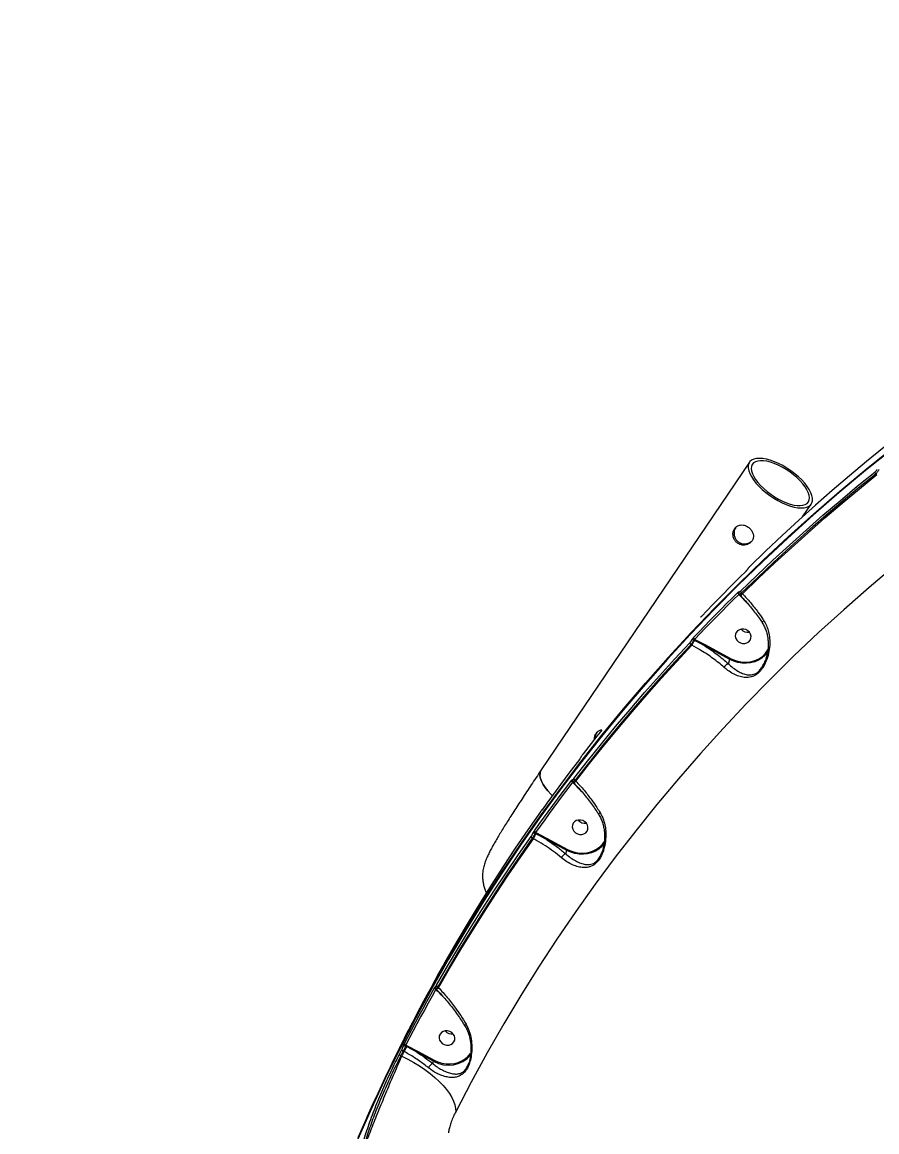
# Model space of a CAD drawing. Header units: millimetres. Extents: x -6521 to 6343, y -6174 to 4868.
# Drawn here: x -4360 to -3878, y 466 to 1092 of the extents above; entities that cross this region are included whole.
import ezdxf

# ---------------------------------------------------------------- set-up
doc = ezdxf.new("R2010")
doc.units = ezdxf.units.MM
doc.layers.add('DIKOM_ОБЪЕКТ', color=7, linetype='Continuous')
doc.layers.add('DIKOM_РАЗМЕР_ЗОНА', color=7, linetype='Continuous')
doc.styles.add('style1', font='arial.ttf', dxfattribs={"width": 0.8})
doc.dimstyles.new('1-50', dxfattribs={"dimtxt": 300, "dimasz": 200, "dimexe": 100, "dimexo": 0, "dimgap": 100, "dimtad": 1, "dimtxsty": 'style1', "dimcen": 200, "dimclrd": 7, "dimclre": 7, "dimclrt": 7, "dimadec": 1, "dimazin": 2, "dimtfac": 1, "dimtmove": 0, "dimatfit": 2, "dimfxl": 0, "dimlwd": 25, "dimlwe": 18, "dimarcsym": 0})

# ---------------------------------------------------------------- blocks, each defined once
blk = doc.blocks.new('*D13')
at = {"layer": 'Defpoints', "color": 0, "transparency": 16777216}
for p in [(1683.24, 4867.99), (-4359.52, -3960.36), (6242.61, -3960.36)]:
    blk.add_point(p, dxfattribs=at)
at = {"layer": 'DIKOM_РАЗМЕР_ЗОНА', "color": 7, "lineweight": 18, "transparency": 16777216}
for p, q in [((1683.24, 4867.99), (6342.61, 4867.99)), ((-4359.52, -3960.36), (6342.61, -3960.36))]:
    blk.add_line(p, q, dxfattribs=at)
at = {"layer": 'DIKOM_РАЗМЕР_ЗОНА', "color": 7, "lineweight": 25, "transparency": 16777216}
blk.add_line((6242.61, 4667.99), (6242.61, -3760.36), dxfattribs=at)
at = {"layer": 'DIKOM_РАЗМЕР_ЗОНА', "color": 7, "transparency": 16777216}
for points in [[(6209.28, 4667.99), (6275.95, 4667.99), (6242.61, 4867.99)], [(6209.28, -3760.36), (6275.95, -3760.36), (6242.61, -3960.36)]]:
    blk.add_solid(points, dxfattribs=at)
at = {"layer": 'DIKOM_РАЗМЕР_ЗОНА', "color": 7, "transparency": 16777216, "insert": (5989.44, 630.24), "char_height": 300, "attachment_point": 5, "rotation": 90, "style": 'style1'}
blk.add_mtext('8850', dxfattribs=at)

msp = doc.modelspace()

# ---------------------------------------------------------------- linework, layer by layer
at = {"layer": 'DIKOM_ОБЪЕКТ', "color": 7, "linetype": 'Continuous', "lineweight": 15}
for p, q in [((-3949.468, 843.558), (-4066.873, 670.126)), ((-3877.684, 836.615), (-3878.298, 836.946)), ((-3919.613, 812.74), (-3914.688, 820.014)), ((-3951.581, 782.077), (-3951.62, 782.023)), ((-3951.5, 782.161), (-3951.582, 782.078)), ((-3953.887, 769.884), (-3953.433, 769.421)), ((-3955.155, 768.715), (-3955.505, 769.073)), ((-3955.237, 769.107), (-3954.836, 768.697)), ((-3950.719, 764.123), (-3955.155, 768.715)), ((-3954.836, 768.697), (-3954.824, 768.687)), ((-3950.275, 763.669), (-3950.719, 764.123)), ((-3981.946, 740.397), (-3982.538, 740.717)), ((-3980.508, 743.172), (-3980.867, 743.365)), ((-3980.34, 743.791), (-3980.221, 743.727)), ((-3980.221, 743.727), (-3974.365, 740.609)), ((-3960.495, 732.365), (-3974.668, 740.014)), ((-3974.365, 740.609), (-3960.191, 732.959)), ((-3961.389, 729.987), (-3960.495, 732.365)), ((-4049.072, 663.122), (-4049.165, 663.217)), ((-4044.55, 658.443), (-4049.072, 663.122)), ((-4049.04, 663.398), (-4048.752, 663.104)), ((-4048.752, 663.104), (-4048.742, 663.095)), ((-4047.812, 664.3), (-4047.35, 663.828)), ((-4044.068, 657.949), (-4044.55, 658.443)), ((-4071.33, 631.399), (-4071.911, 631.712)), ((-4069.893, 634.173), (-4070.41, 634.453)), ((-4070.053, 634.97), (-4069.605, 634.728)), ((-4069.605, 634.728), (-4063.859, 631.67)), ((-4063.859, 631.67), (-4052.122, 625.335)), ((-4052.425, 624.741), (-4064.162, 631.076)), ((-4053.104, 622.937), (-4052.425, 624.741)), ((-4032.699, 623.643), (-4032.594, 623.945)), ((-4126.3, 546.863), (-4126.124, 546.683)), ((-4126.284, 546.816), (-4126.264, 546.826)), ((-4126.124, 546.683), (-4126.106, 546.669)), ((-4125.201, 547.897), (-4124.722, 547.407)), ((-4121.626, 541.72), (-4121.753, 541.85)), ((-4139.832, 527.256), (-4139.862, 527.201)), ((-4142.719, 514.178), (-4143.402, 514.547)), ((-4143.214, 515.155), (-4142.431, 514.733)), ((-4142.431, 514.733), (-4136.698, 511.681)), ((-4146.047, 509.152), (-4145.439, 508.895)), ((-4144.156, 511.403), (-4144.736, 511.716)), ((-4127.562, 505.992), (-4137.002, 511.087)), ((-4136.698, 511.681), (-4127.259, 506.587)), ((-4128.048, 504.701), (-4127.562, 505.992)), ((-4108.064, 504.152), (-4107.89, 504.573))]:
    msp.add_line(p, q, dxfattribs=at)
at = {"layer": 'DIKOM_ОБЪЕКТ', "color": 7, "linetype": 'Continuous', "lineweight": 15, "flags": 128}
for points in [[(-3868.836, 851.034), (-3883.97, 838.867), (-3898.852, 826.443), (-3913.48, 813.765), (-3927.848, 800.839), (-3941.953, 787.667), (-3955.789, 774.255), (-3969.352, 760.605), (-3982.64, 746.722), (-3995.647, 732.61), (-4008.369, 718.273), (-4020.803, 703.717), (-4032.945, 688.944), (-4044.791, 673.961), (-4056.338, 658.77), (-4067.582, 643.377), (-4078.52, 627.787), (-4089.149, 612.004), (-4099.465, 596.033), (-4109.464, 579.878), (-4119.145, 563.546), (-4128.504, 547.04), (-4137.539, 530.365), (-4146.246, 513.528), (-4154.623, 496.532), (-4162.667, 479.383), (-4170.377, 462.086)], [(-4170.068, 462.907), (-4162.359, 480.204), (-4154.314, 497.353), (-4145.937, 514.349), (-4137.23, 531.187), (-4128.196, 547.861), (-4118.836, 564.367), (-4109.156, 580.7), (-4099.156, 596.854), (-4088.84, 612.825), (-4078.212, 628.608), (-4067.274, 644.198), (-4056.029, 659.591), (-4044.482, 674.782), (-4032.636, 689.765), (-4020.494, 704.538), (-4008.06, 719.094), (-3995.338, 733.431), (-3982.331, 747.543), (-3969.044, 761.426), (-3955.48, 775.076), (-3941.644, 788.488), (-3927.539, 801.66), (-3913.171, 814.586), (-3898.544, 827.264), (-3883.661, 839.688), (-3868.527, 851.856)], [(-3873.578, 852.003), (-3883.419, 843.99), (-3893.153, 835.866), (-3902.778, 827.635), (-3912.293, 819.295), (-3921.697, 810.85), (-3930.988, 802.299), (-3940.166, 793.644), (-3949.229, 784.886)], [(-3938.062, 824.828), (-3935.777, 823.303), (-3933.429, 821.924), (-3931.058, 820.713), (-3928.704, 819.692), (-3926.409, 818.877), (-3924.21, 818.284), (-3922.145, 817.921), (-3920.251, 817.796), (-3918.559, 817.91), (-3917.099, 818.262), (-3915.895, 818.845), (-3914.967, 819.649), (-3914.333, 820.661), (-3914.002, 821.864), (-3913.98, 823.236), (-3914.268, 824.754), (-3914.861, 826.393), (-3915.748, 828.124), (-3916.915, 829.918), (-3918.341, 831.743), (-3920.002, 833.57), (-3921.87, 835.366), (-3923.913, 837.1), (-3926.095, 838.744), (-3928.38, 840.269), (-3930.728, 841.648), (-3933.099, 842.859), (-3935.452, 843.88), (-3937.748, 844.695), (-3939.947, 845.288), (-3942.011, 845.651), (-3943.906, 845.776), (-3945.598, 845.662), (-3947.058, 845.31), (-3948.262, 844.727), (-3949.19, 843.923), (-3949.824, 842.911), (-3950.155, 841.708), (-3950.177, 840.336), (-3949.889, 838.818), (-3949.296, 837.179), (-3948.409, 835.448), (-3947.242, 833.654), (-3945.816, 831.829), (-3944.154, 830.002), (-3942.286, 828.206), (-3940.244, 826.472), (-3938.062, 824.828)], [(-3937.492, 825.491), (-3935.333, 824.054), (-3933.114, 822.761), (-3930.876, 821.637), (-3928.66, 820.702), (-3926.507, 819.973), (-3924.459, 819.464), (-3922.552, 819.184), (-3920.823, 819.14), (-3919.303, 819.331), (-3918.022, 819.754), (-3917.002, 820.401), (-3916.263, 821.26), (-3915.819, 822.316), (-3915.678, 823.547), (-3915.842, 824.932), (-3916.309, 826.445), (-3917.069, 828.058), (-3918.109, 829.739), (-3919.409, 831.459), (-3920.945, 833.185), (-3922.689, 834.885), (-3924.607, 836.527), (-3926.665, 838.081), (-3928.823, 839.518), (-3931.043, 840.81), (-3933.281, 841.935), (-3935.497, 842.87), (-3937.649, 843.599), (-3939.698, 844.108), (-3941.605, 844.387), (-3943.334, 844.432), (-3944.853, 844.241), (-3946.135, 843.818), (-3947.155, 843.171), (-3947.893, 842.312), (-3948.338, 841.256), (-3948.479, 840.025), (-3948.315, 838.64), (-3947.848, 837.127), (-3947.088, 835.514), (-3946.048, 833.833), (-3944.748, 832.113), (-3943.212, 830.387), (-3941.468, 828.687), (-3939.549, 827.045), (-3937.492, 825.491)], [(-3954.479, 770.927), (-3945.416, 779.685), (-3936.238, 788.34), (-3926.947, 796.891), (-3917.543, 805.336), (-3908.028, 813.676), (-3898.403, 821.907), (-3888.669, 830.031), (-3878.828, 838.044)], [(-3878.298, 836.946), (-3888.131, 828.939), (-3897.857, 820.822), (-3907.475, 812.598), (-3916.982, 804.265), (-3926.378, 795.827), (-3935.661, 787.283), (-3944.831, 778.635), (-3953.887, 769.884)], [(-3953.433, 769.421), (-3944.36, 778.19), (-3935.171, 786.855), (-3925.868, 795.416), (-3916.452, 803.872), (-3906.924, 812.22), (-3897.286, 820.461), (-3887.539, 828.593), (-3877.684, 836.615)], [(-3867.287, 785.424), (-3881.96, 773.046), (-3896.372, 760.412), (-3910.518, 747.526), (-3924.396, 734.393), (-3937.999, 721.015), (-3951.323, 707.399), (-3964.365, 693.547), (-3977.12, 679.465), (-3989.584, 665.156), (-4001.753, 650.626), (-4013.624, 635.88), (-4025.192, 620.92), (-4036.453, 605.754), (-4047.405, 590.385), (-4058.044, 574.818), (-4068.366, 559.058), (-4078.367, 543.111), (-4088.046, 526.981), (-4097.398, 510.673), (-4106.421, 494.193), (-4115.113, 477.546)], [(-3951.62, 782.023), (-3954.778, 778.903), (-3957.921, 775.772), (-3961.05, 772.628), (-3964.165, 769.471), (-3967.265, 766.302), (-3970.35, 763.12), (-3973.42, 759.926), (-3976.475, 756.72)], [(-3950.555, 783.295), (-3950.527, 783.34), (-3950.426, 783.456)], [(-3980.954, 744.814), (-3977.898, 748.02), (-3974.828, 751.214), (-3971.743, 754.395), (-3968.643, 757.564), (-3965.528, 760.721), (-3962.399, 763.865), (-3959.256, 766.997), (-3956.098, 770.116)], [(-3955.505, 769.073), (-3958.66, 765.956), (-3961.801, 762.827), (-3964.928, 759.685), (-3968.04, 756.531), (-3971.137, 753.365), (-3974.219, 750.186), (-3977.287, 746.995), (-3980.34, 743.791)], [(-3950.373, 748.589), (-3951.484, 749.217), (-3952.722, 749.543), (-3953.984, 749.539), (-3955.169, 749.206), (-3956.18, 748.571), (-3956.937, 747.686), (-3957.377, 746.621), (-3957.465, 745.464), (-3957.193, 744.308), (-3956.584, 743.247), (-3955.688, 742.366), (-3954.576, 741.738), (-3953.339, 741.412), (-3952.077, 741.416), (-3950.892, 741.749), (-3949.88, 742.384), (-3949.124, 743.27), (-3948.684, 744.334), (-3948.596, 745.491), (-3948.867, 746.647), (-3949.476, 747.708), (-3950.373, 748.589)], [(-4048.482, 665.256), (-4040.758, 675.14), (-4032.906, 684.935), (-4024.926, 694.638), (-4016.82, 704.248), (-4008.589, 713.764), (-4000.233, 723.185), (-3991.755, 732.509), (-3983.154, 741.735)], [(-3982.538, 740.717), (-3991.132, 731.498), (-3999.603, 722.182), (-4007.952, 712.769), (-4016.176, 703.261), (-4024.276, 693.658), (-4032.249, 683.963), (-4040.094, 674.177), (-4047.812, 664.3)], [(-4047.35, 663.828), (-4039.618, 673.725), (-4031.758, 683.532), (-4023.769, 693.246), (-4015.654, 702.868), (-4007.413, 712.395), (-3999.047, 721.826), (-3990.557, 731.161), (-3981.946, 740.397)], [(-3939.159, 736.598), (-3939.355, 736.32), (-3940.79, 734.639), (-3942.492, 733.19), (-3944.425, 732.003), (-3946.546, 731.103), (-3948.809, 730.511), (-3951.166, 730.239), (-3953.564, 730.293), (-3955.953, 730.672), (-3958.28, 731.367), (-3960.495, 732.365)], [(-3960.191, 732.959), (-3957.921, 731.947), (-3955.532, 731.262), (-3953.083, 730.921), (-3950.633, 730.931), (-3948.24, 731.292), (-3945.964, 731.996), (-3943.858, 733.026), (-3941.973, 734.356), (-3940.356, 735.955), (-3939.045, 737.784), (-3938.962, 737.926)], [(-4032.709, 692.619), (-4035.508, 689.1), (-4043.232, 679.215)], [(-4045.357, 676.08), (-4048.027, 672.584), (-4050.68, 669.077), (-4053.318, 665.559), (-4055.939, 662.03), (-4058.544, 658.491), (-4061.133, 654.941), (-4063.706, 651.38), (-4066.263, 647.809)], [(-4060.624, 655.642), (-4061.559, 656.57), (-4063.221, 658.396), (-4064.647, 660.222), (-4065.814, 662.016), (-4066.701, 663.747), (-4067.294, 665.385), (-4067.582, 666.904), (-4067.56, 668.276), (-4067.229, 669.478), (-4066.873, 670.126)], [(-4066.873, 670.126), (-4067.229, 669.478), (-4067.56, 668.276), (-4067.582, 666.904), (-4067.294, 665.385), (-4066.701, 663.747), (-4065.814, 662.016), (-4064.647, 660.222), (-4063.221, 658.396), (-4061.559, 656.57), (-4060.624, 655.642)], [(-4070.741, 635.903), (-4068.184, 639.474), (-4065.612, 643.035), (-4063.022, 646.585), (-4060.417, 650.124), (-4057.796, 653.653), (-4055.158, 657.17), (-4052.505, 660.677), (-4049.835, 664.174)], [(-4049.165, 663.217), (-4051.832, 659.724), (-4054.484, 656.22), (-4057.119, 652.705), (-4059.738, 649.179), (-4062.341, 645.643), (-4064.928, 642.096), (-4067.499, 638.538), (-4070.053, 634.97)], [(-4067.351, 646.6), (-4074.487, 636.394), (-4081.49, 626.106), (-4088.361, 615.736), (-4095.097, 605.286), (-4101.698, 594.758), (-4108.164, 584.152), (-4114.493, 573.471), (-4120.684, 562.715)], [(-4042.304, 640.965), (-4043.415, 641.594), (-4044.653, 641.919), (-4045.915, 641.915), (-4047.1, 641.582), (-4048.111, 640.947), (-4048.868, 640.062), (-4049.308, 638.997), (-4049.395, 637.84), (-4049.124, 636.684), (-4048.515, 635.623), (-4047.619, 634.743), (-4046.507, 634.114), (-4045.27, 633.788), (-4044.008, 633.792), (-4042.823, 634.125), (-4041.811, 634.76), (-4041.055, 635.646), (-4040.615, 636.71), (-4040.527, 637.867), (-4040.798, 639.023), (-4041.407, 640.085), (-4042.304, 640.965)], [(-4125.935, 548.756), (-4119.743, 559.512), (-4113.414, 570.193), (-4106.948, 580.799), (-4100.347, 591.327), (-4093.611, 601.777), (-4086.74, 612.147), (-4079.737, 622.435), (-4072.601, 632.641)], [(-4071.911, 631.712), (-4079.041, 621.515), (-4086.039, 611.235), (-4092.904, 600.874), (-4099.635, 590.433), (-4106.23, 579.913), (-4112.691, 569.317), (-4119.014, 558.644), (-4125.201, 547.897)], [(-4124.722, 547.407), (-4118.525, 558.177), (-4112.19, 568.873), (-4105.718, 579.492), (-4099.109, 590.034), (-4092.365, 600.497), (-4085.487, 610.88), (-4078.475, 621.181), (-4071.33, 631.399)], [(-4031.267, 628.721), (-4031.286, 628.696), (-4032.721, 627.016), (-4034.423, 625.566), (-4036.356, 624.379), (-4038.477, 623.479), (-4040.74, 622.887), (-4043.097, 622.615), (-4045.495, 622.669), (-4047.884, 623.048), (-4050.211, 623.744), (-4052.425, 624.741)], [(-4052.122, 625.335), (-4049.852, 624.324), (-4047.463, 623.638), (-4045.014, 623.297), (-4042.564, 623.307), (-4040.171, 623.668), (-4037.895, 624.372), (-4035.789, 625.402), (-4033.904, 626.732), (-4032.287, 628.331), (-4031.239, 629.736)], [(-4122.532, 559.295), (-4124.714, 555.403), (-4126.878, 551.5), (-4129.024, 547.589), (-4131.152, 543.668), (-4133.262, 539.739), (-4135.354, 535.8), (-4137.428, 531.852), (-4139.483, 527.895)], [(-4143.962, 515.989), (-4141.906, 519.946), (-4139.832, 523.893), (-4137.74, 527.832), (-4135.63, 531.762), (-4133.502, 535.683), (-4131.356, 539.594), (-4129.192, 543.496), (-4127.01, 547.389)], [(-4126.275, 546.529), (-4128.456, 542.64), (-4130.618, 538.741), (-4132.762, 534.833), (-4134.889, 530.915), (-4136.997, 526.989), (-4139.087, 523.053), (-4141.159, 519.109), (-4143.214, 515.155)], [(-4140.236, 526.505), (-4140.4, 526.184), (-4140.565, 525.863), (-4140.729, 525.543), (-4140.893, 525.222), (-4141.057, 524.901), (-4141.221, 524.58), (-4141.385, 524.259), (-4141.548, 523.939)], [(-4109.835, 525.692), (-4109.858, 525.751), (-4109.865, 525.909), (-4109.808, 526.099), (-4109.688, 526.314), (-4109.509, 526.548), (-4109.277, 526.794)], [(-4117.354, 522.17), (-4118.466, 522.799), (-4119.703, 523.124), (-4120.965, 523.12), (-4122.15, 522.787), (-4123.161, 522.152), (-4123.918, 521.267), (-4124.358, 520.202), (-4124.446, 519.045), (-4124.174, 517.889), (-4123.566, 516.828), (-4122.669, 515.947), (-4121.557, 515.319), (-4120.32, 514.993), (-4119.058, 514.997), (-4117.873, 515.33), (-4116.861, 515.965), (-4116.105, 516.851), (-4115.665, 517.915), (-4115.577, 519.072), (-4115.848, 520.228), (-4116.457, 521.289), (-4117.354, 522.17)], [(-4146.798, 509.979), (-4146.635, 510.3), (-4146.471, 510.621), (-4146.307, 510.942), (-4146.143, 511.263), (-4145.979, 511.584), (-4145.815, 511.904), (-4145.651, 512.225), (-4145.486, 512.545)], [(-4144.736, 511.716), (-4144.901, 511.396), (-4145.065, 511.076), (-4145.229, 510.755), (-4145.393, 510.435), (-4145.557, 510.114), (-4145.72, 509.794), (-4145.884, 509.473), (-4146.047, 509.152)], [(-4145.439, 508.895), (-4145.279, 509.209), (-4145.119, 509.523), (-4144.959, 509.836), (-4144.798, 510.15), (-4144.638, 510.463), (-4144.478, 510.777), (-4144.317, 511.09), (-4144.156, 511.403)], [(-4145.439, 508.895), (-4142.035, 507.163), (-4138.718, 505.296), (-4135.519, 503.313), (-4132.466, 501.232), (-4129.588, 499.071), (-4126.91, 496.85), (-4124.458, 494.59), (-4122.253, 492.311), (-4120.316, 490.034), (-4118.664, 487.779), (-4117.312, 485.567), (-4116.273, 483.419), (-4115.557, 481.353), (-4115.168, 479.39), (-4115.113, 477.546)], [(-4127.259, 506.587), (-4125.107, 505.605), (-4122.844, 504.917), (-4120.519, 504.539), (-4118.183, 504.478), (-4115.887, 504.736), (-4113.681, 505.307), (-4111.613, 506.18), (-4109.73, 507.334), (-4108.071, 508.744), (-4106.673, 510.381), (-4106.548, 510.557)]]:
    msp.add_lwpolyline(points, dxfattribs=at)
at = {"layer": 'DIKOM_ОБЪЕКТ', "color": 7, "linetype": 'Continuous', "lineweight": 15}
for centre, radius, start, end in [((-3877.322, 838.094), 1.506, 181.879132, 229.619857), ((-3954.732, 770.202), 1.369, 183.595108, 235.619415), ((-3954.63, 769.892), 0.913, 136.278602, 178.53513), ((-3955.1, 770.895), 2.225, 277.108172, 318.508016), ((-3953.102, 771.019), 1.38, 183.832552, 235.347761), ((-3954.449, 767.893), 1.084, 119.096666, 130.667198), ((-3979.629, 744.913), 1.328, 184.278363, 237.639329), ((-3950.343, 752.621), 4.9, 219.327263, 279.449912), ((-3950.345, 752.616), 4.895, 219.296839, 279.480336), ((-3981.826, 741.843), 1.333, 184.63435, 237.68974), ((-3981.399, 742.485), 1.029, 58.841915, 129.736391), ((-4007.537, 755.415), 29.673, 329.594357, 335.631454), ((-3975.121, 740.734), 5.913, 149.589433, 155.647882), ((-3969.854, 737.932), 5.245, 149.308248, 156.605293), ((-3955.732, 730.308), 5.188, 149.265874, 156.643015), ((-4048.628, 664.307), 1.215, 186.313488, 243.759675), ((-4048.429, 664.181), 0.907, 143.777146, 175.279681), ((-4048.368, 662.304), 1.08, 119.084961, 130.704535), ((-4049.011, 665.294), 2.215, 276.962121, 318.563856), ((-4047.265, 665.396), 1.225, 186.587633, 243.481288), ((-4066.04, 646.675), 0.935, 122.740551, 145.362934), ((-4042.275, 644.997), 4.899, 219.324088, 279.452107), ((-4042.276, 644.992), 4.895, 219.29392, 279.482276), ((-4071.426, 632.793), 1.184, 187.378544, 245.838044), ((-4070.932, 633.589), 1.009, 58.845711, 137.298707), ((-4096.91, 646.41), 29.66, 329.594993, 335.634699), ((-4069.57, 636.047), 1.18, 186.993523, 245.802149), ((-4064.453, 631.707), 5.972, 149.609546, 155.608361), ((-4059.34, 628.989), 5.255, 149.314851, 156.59869), ((-4047.62, 622.662), 5.236, 149.299861, 156.609028), ((-4125.941, 547.559), 1.083, 189.020068, 251.983332), ((-4125.793, 547.626), 0.947, 162.903509, 238.778268), ((-4125.668, 547.637), 0.917, 151.509353, 171.701372), ((-4126.423, 548.93), 2.284, 277.984002, 318.167629), ((-4124.857, 548.934), 1.093, 189.361482, 251.636555), ((-4117.326, 526.198), 4.896, 219.297524, 279.477369), ((-4117.324, 526.204), 4.902, 219.743157, 279.440983), ((-4143.916, 513.701), 0.99, 58.752314, 144.990166), ((-4169.794, 526.444), 29.724, 329.600658, 335.627022), ((-4142.925, 516.166), 1.052, 189.723177, 254.082657), ((-4137.31, 511.728), 5.938, 149.596862, 155.631099), ((-4145.762, 510.166), 1.053, 190.2176, 254.263976), ((-4144.447, 512.732), 1.056, 190.156618, 254.095705), ((-4132.172, 508.996), 5.262, 149.318283, 156.590606), ((-4119.205, 520.27), 16.544, 239.65913, 319.948226), ((-4122.806, 503.94), 5.18, 149.26429, 156.653903), ((-4125.114, 499.427), 6.035, 119.084397, 152.019501)]:
    msp.add_arc(centre, radius, start, end, dxfattribs=at)
for points, knots in [([(-3878.828, 838.044), (-3878.692, 838.159), (-3878.42, 838.39), (-3878.035, 838.794), (-3877.719, 839.185), (-3877.607, 839.389), (-3877.552, 839.489)], [0, 0, 0, 0, 0.2566408, 0.5136762, 0.7612462, 1, 1, 1, 1]), ([(-3876.449, 839.499), (-3876.534, 839.33), (-3876.708, 838.988), (-3877.17, 838.304), (-3877.724, 837.583), (-3878.107, 837.158), (-3878.298, 836.946)], [0, 0, 0, 0, 0.2425174, 0.4916993, 0.7472604, 1, 1, 1, 1]), ([(-3956.237, 797.98), (-3955.662, 797.652), (-3954.512, 796.997), (-3952.5, 796.801), (-3950.546, 797.207), (-3948.861, 798.217), (-3947.705, 799.665), (-3947.193, 801.351), (-3947.33, 803.133), (-3948.1, 804.89), (-3949.419, 806.436), (-3951.09, 807.58), (-3952.907, 808.218), (-3954.73, 808.286), (-3956.408, 807.723), (-3957.749, 806.539), (-3958.595, 804.891), (-3958.885, 802.981), (-3958.565, 800.999), (-3957.673, 799.206), (-3956.692, 798.369), (-3956.237, 797.98)], [0, 0, 0, 0, 0.0522291, 0.1044153, 0.1578388, 0.2123152, 0.2653814, 0.3167409, 0.3687692, 0.4227529, 0.4770171, 0.5294965, 0.5809342, 0.6334975, 0.6877713, 0.7417302, 0.7936553, 0.8450701, 0.8982089, 0.9526862, 1, 1, 1, 1]), ([(-3957.228, 806.843), (-3957.472, 806.449), (-3958.024, 805.558), (-3958.285, 803.765), (-3958.024, 801.791), (-3957.157, 799.934), (-3956.15, 799.061), (-3955.667, 798.642)], [0, 0, 0, 0, 0.1615525, 0.3658138, 0.578253, 0.7977288, 1, 1, 1, 1]), ([(-3955.667, 798.642), (-3955.094, 798.316), (-3953.948, 797.664), (-3951.947, 797.481), (-3949.985, 797.854), (-3948.943, 798.58), (-3948.427, 798.94)], [0, 0, 0, 0, 0.2479026, 0.4955331, 0.7502294, 1, 1, 1, 1]), ([(-3950.426, 783.456), (-3950.434, 783.443), (-3950.492, 783.347), (-3950.647, 783.123), (-3950.938, 782.757), (-3951.279, 782.368), (-3951.506, 782.138), (-3951.62, 782.023)], [0, 0, 0, 0, 0.0385367, 0.2780727, 0.5183824, 0.7592474, 1, 1, 1, 1]), ([(-3950.555, 783.296), (-3950.56, 783.288), (-3950.577, 783.259), (-3950.657, 783.138), (-3950.814, 782.929), (-3951.057, 782.634), (-3951.307, 782.354), (-3951.452, 782.208), (-3951.5, 782.161)], [0, 0, 0, 0, 0.0555004, 0.1989905, 0.387684, 0.6201367, 0.8771441, 1, 1, 1, 1]), ([(-3949.229, 784.886), (-3949.342, 784.771), (-3949.57, 784.542), (-3949.912, 784.154), (-3950.205, 783.789), (-3950.36, 783.566), (-3950.418, 783.47), (-3950.426, 783.456)], [0, 0, 0, 0, 0.2406588, 0.4814235, 0.7216135, 0.9611906, 1, 1, 1, 1]), ([(-3956.098, 770.116), (-3956.078, 770.135), (-3955.95, 770.261), (-3955.723, 770.457), (-3955.477, 770.615), (-3955.314, 770.652), (-3955.298, 770.566), (-3955.29, 770.524)], [0, 0, 0, 0, 0.0426166, 0.2824751, 0.521641, 0.7607464, 1, 1, 1, 1]), ([(-3955.523, 769.917), (-3955.531, 769.871), (-3955.559, 769.703), (-3955.467, 769.389), (-3955.302, 769.198), (-3955.23, 769.116)], [0, 0, 0, 0, 0.1768773, 0.6438605, 1, 1, 1, 1]), ([(-3955.29, 770.524), (-3955.282, 770.481), (-3955.266, 770.395), (-3955.102, 770.431), (-3954.854, 770.588), (-3954.627, 770.783), (-3954.498, 770.908), (-3954.479, 770.927)], [0, 0, 0, 0, 0.2393503, 0.4786771, 0.71792, 0.9577019, 1, 1, 1, 1]), ([(-3953.887, 769.884), (-3953.92, 769.854), (-3954.141, 769.654), (-3954.534, 769.338), (-3954.949, 769.098), (-3955.185, 769.03), (-3955.211, 769.109), (-3955.216, 769.127)], [0, 0, 0, 0, 0.0509409, 0.339958, 0.6284534, 0.9170001, 1, 1, 1, 1]), ([(-3953.433, 769.421), (-3951.93, 767.808), (-3948.88, 764.535), (-3945.024, 759.635), (-3942.595, 756.192), (-3941.544, 754.593), (-3941.386, 754.353)], [0, 0, 0, 0, 0.3435003, 0.6969422, 0.9545307, 1, 1, 1, 1]), ([(-3954.848, 768.665), (-3954.238, 768.036), (-3952.802, 766.558), (-3950.605, 764.09), (-3948.267, 761.307), (-3946.028, 758.443), (-3944.018, 755.709), (-3942.827, 753.928), (-3942.291, 753.127)], [0, 0, 0, 0, 0.132848, 0.3122509, 0.4924752, 0.6729122, 0.8528897, 1, 1, 1, 1]), ([(-3976.475, 756.72), (-3976.5, 756.694), (-3976.631, 756.558), (-3976.852, 756.341), (-3976.987, 756.239), (-3977.053, 756.189)], [0, 0, 0, 0, 0.104924, 0.5583795, 1, 1, 1, 1]), ([(-3976.491, 756.722), (-3976.542, 756.668), (-3976.663, 756.541), (-3976.781, 756.434), (-3976.853, 756.377), (-3976.851, 756.379), (-3976.851, 756.379)], [0, 0, 0, 0, 0.2738848, 0.6538996, 0.897236, 1, 1, 1, 1]), ([(-3941.386, 754.353), (-3941.246, 754.129), (-3940.553, 753.025), (-3939.546, 750.9), (-3938.559, 747.711), (-3938.025, 744.187), (-3937.996, 740.098), (-3938.612, 735.722), (-3939.947, 731.467), (-3941.559, 728.322), (-3943.008, 726.324), (-3944.206, 725.022), (-3945.477, 723.988), (-3946.924, 723.128), (-3948.526, 722.539), (-3950.672, 722.188), (-3953.23, 722.336), (-3956.249, 723.183), (-3959.361, 724.653), (-3961.927, 726.352), (-3963.399, 727.607), (-3963.842, 727.985)], [0, 0, 0, 0, 0.0134546, 0.0663228, 0.1192321, 0.183274, 0.2473518, 0.3264808, 0.405366, 0.4678604, 0.4990978, 0.5303044, 0.5614416, 0.592623, 0.6345129, 0.6764892, 0.7480848, 0.819759, 0.8939593, 0.9680646, 1, 1, 1, 1]), ([(-3942.344, 753.095), (-3942.312, 753.053), (-3941.802, 752.363), (-3941.033, 750.84), (-3940.064, 748.54), (-3939.386, 746.065), (-3938.999, 743.479), (-3938.876, 740.767), (-3939.042, 737.973), (-3939.486, 735.32), (-3940.084, 733.027), (-3940.598, 731.699), (-3940.827, 731.107)], [0, 0, 0, 0, 0.0069139, 0.1131222, 0.2234791, 0.3365522, 0.4514471, 0.5694293, 0.694909, 0.8187361, 0.9191043, 1, 1, 1, 1]), ([(-3942.254, 753.157), (-3942.274, 753.202), (-3942.323, 753.308), (-3942.12, 753.642), (-3941.794, 753.994), (-3941.521, 754.24), (-3941.418, 754.326), (-3941.386, 754.353)], [0, 0, 0, 0, 0.2212252, 0.5283903, 0.8355408, 0.9492512, 1, 1, 1, 1]), ([(-3982.056, 743.276), (-3982.052, 743.287), (-3982.008, 743.388), (-3981.88, 743.626), (-3981.614, 744.023), (-3981.289, 744.445), (-3981.065, 744.691), (-3980.954, 744.814)], [0, 0, 0, 0, 0.0278746, 0.2650476, 0.5077339, 0.7539777, 1, 1, 1, 1]), ([(-3983.154, 741.735), (-3983.043, 741.858), (-3982.82, 742.105), (-3982.497, 742.527), (-3982.233, 742.925), (-3982.105, 743.163), (-3982.061, 743.265), (-3982.056, 743.276)], [0, 0, 0, 0, 0.2458181, 0.4917966, 0.7342975, 0.9715569, 1, 1, 1, 1]), ([(-3980.867, 743.365), (-3980.874, 743.347), (-3980.947, 743.178), (-3981.15, 742.777), (-3981.556, 742.098), (-3982.043, 741.367), (-3982.373, 740.933), (-3982.538, 740.717)], [0, 0, 0, 0, 0.0286347, 0.2670876, 0.5101594, 0.7556781, 1, 1, 1, 1]), ([(-3963.842, 727.985), (-3964.824, 728.838), (-3966.798, 730.554), (-3970.007, 733.004), (-3973.351, 735.335), (-3977.291, 737.851), (-3980.221, 739.453), (-3981.946, 740.397)], [0, 0, 0, 0, 0.1872815, 0.3765507, 0.5570076, 0.7391986, 1, 1, 1, 1]), ([(-3980.34, 743.791), (-3980.398, 743.762), (-3980.512, 743.705), (-3980.671, 743.593), (-3980.791, 743.484), (-3980.844, 743.412), (-3980.861, 743.377), (-3980.865, 743.369), (-3980.867, 743.365)], [0, 0, 0, 0, 0.2631464, 0.5160271, 0.7520655, 0.9411567, 0.9742315, 1, 1, 1, 1]), ([(-3974.668, 740.014), (-3974.96, 740.175), (-3976.418, 740.978), (-3978.372, 742.02), (-3980.026, 742.911), (-3980.508, 743.172)], [0, 0, 0, 0, 0.1504257, 0.7521338, 1, 1, 1, 1]), ([(-3974.668, 740.014), (-3973.52, 739.276), (-3971.215, 737.794), (-3967.836, 735.359), (-3964.505, 732.758), (-3962.431, 730.914), (-3961.389, 729.987)], [0, 0, 0, 0, 0.2380458, 0.4781619, 0.737707, 1, 1, 1, 1]), ([(-3940.837, 731.112), (-3940.798, 731.183), (-3940.684, 731.398), (-3940.629, 731.629), (-3940.592, 731.784)], [0, 0, 0, 0, 0.3319674, 1, 1, 1, 1]), ([(-3961.392, 729.984), (-3961.569, 729.932), (-3961.923, 729.828), (-3962.555, 729.409), (-3963.174, 728.853), (-3963.566, 728.382), (-3963.771, 728.092), (-3963.818, 728.022), (-3963.842, 727.985)], [0, 0, 0, 0, 0.2316499, 0.4632444, 0.6948667, 0.9264708, 0.961017, 1, 1, 1, 1]), ([(-3961.392, 729.984), (-3961.391, 729.984), (-3961.005, 729.598), (-3959.679, 728.398), (-3957.42, 726.644), (-3954.704, 725.068), (-3952.061, 724.035), (-3949.86, 723.663), (-3947.983, 723.8), (-3946.607, 724.203), (-3945.338, 724.89), (-3944.007, 725.94), (-3942.967, 727.183), (-3941.793, 728.967), (-3941.271, 730.139), (-3940.837, 731.112)], [0, 0, 0, 0, 0.0000689, 0.0558711, 0.1845887, 0.316844, 0.4398104, 0.5654509, 0.6346947, 0.7054694, 0.7544531, 0.8053228, 0.8849154, 0.9044972, 1, 1, 1, 1]), ([(-3961.389, 729.987), (-3961.389, 729.986), (-3961.39, 729.985), (-3961.391, 729.985), (-3961.392, 729.984)], [0, 0, 0, 0, 0.6269165, 1, 1, 1, 1]), ([(-4032.649, 692.576), (-4032.745, 692.582), (-4033.46, 692.621), (-4034.652, 692.09), (-4036.014, 690.95), (-4036.813, 689.293), (-4037.139, 687.929), (-4037.007, 687.197), (-4036.989, 687.097)], [0, 0, 0, 0, 0.0368206, 0.2746947, 0.5111837, 0.7387573, 0.964092, 1, 1, 1, 1]), ([(-4035.481, 691.246), (-4035.718, 690.852), (-4036.255, 689.962), (-4036.535, 688.702), (-4036.418, 687.958), (-4036.4, 687.84)], [0, 0, 0, 0, 0.3998798, 0.9054335, 1, 1, 1, 1]), ([(-4044.296, 677.649), (-4044.302, 677.639), (-4044.354, 677.544), (-4044.492, 677.314), (-4044.754, 676.914), (-4045.059, 676.477), (-4045.258, 676.212), (-4045.357, 676.08)], [0, 0, 0, 0, 0.0278561, 0.2650201, 0.5076941, 0.7539741, 1, 1, 1, 1]), ([(-4043.232, 679.215), (-4043.331, 679.083), (-4043.531, 678.819), (-4043.837, 678.383), (-4044.1, 677.985), (-4044.239, 677.755), (-4044.291, 677.659), (-4044.296, 677.649)], [0, 0, 0, 0, 0.2457752, 0.4917636, 0.7342885, 0.9715008, 1, 1, 1, 1]), ([(-4066.873, 670.126), (-4067.375, 669.384), (-4068.833, 667.228), (-4071.177, 663.74), (-4073.866, 659.71), (-4076.447, 655.809), (-4078.914, 652.048), (-4081.262, 648.435), (-4083.483, 644.979), (-4085.575, 641.686), (-4087.531, 638.562), (-4089.351, 635.609), (-4091.034, 632.824), (-4092.583, 630.198), (-4094.008, 627.707), (-4095.333, 625.294), (-4096.533, 622.968), (-4097.495, 620.921), (-4098.219, 619.157), (-4098.728, 617.726), (-4099.132, 616.389), (-4099.477, 614.978), (-4099.752, 613.445), (-4099.935, 611.757), (-4099.988, 609.899), (-4099.867, 607.885), (-4099.535, 605.749), (-4098.937, 603.559), (-4098.336, 601.876), (-4097.855, 600.974), (-4097.746, 600.77)], [0, 0, 0, 0, 0.0245351, 0.0712994, 0.1181114, 0.1649944, 0.2119663, 0.2590517, 0.3062826, 0.3537053, 0.4013848, 0.4494193, 0.4979584, 0.5472532, 0.5977483, 0.6503389, 0.707201, 0.7627035, 0.7977576, 0.8220462, 0.8432708, 0.8623888, 0.880453, 0.8982981, 0.9162961, 0.9348916, 0.9541636, 0.973966, 0.9941103, 1, 1, 1, 1]), ([(-4049.835, 664.174), (-4049.814, 664.202), (-4049.699, 664.35), (-4049.504, 664.579), (-4049.302, 664.769), (-4049.172, 664.831), (-4049.165, 664.755), (-4049.161, 664.717)], [0, 0, 0, 0, 0.0557526, 0.2968144, 0.5326796, 0.7662543, 1, 1, 1, 1]), ([(-4049.32, 664.253), (-4049.328, 664.216), (-4049.354, 664.085), (-4049.295, 663.799), (-4049.183, 663.534), (-4049.058, 663.432), (-4049.029, 663.408)], [0, 0, 0, 0, 0.1418704, 0.5128819, 0.8836839, 1, 1, 1, 1]), ([(-4049.066, 663.541), (-4049.067, 663.543), (-4049.067, 663.554), (-4049.084, 663.508), (-4049.114, 663.41), (-4049.144, 663.3), (-4049.162, 663.231), (-4049.165, 663.217)], [0, 0, 0, 0, 0.0690078, 0.3377901, 0.6234547, 0.9282998, 1, 1, 1, 1]), ([(-4049.161, 664.717), (-4049.157, 664.678), (-4049.149, 664.601), (-4049.017, 664.663), (-4048.814, 664.852), (-4048.619, 665.08), (-4048.503, 665.228), (-4048.482, 665.256)], [0, 0, 0, 0, 0.2341035, 0.4679924, 0.703949, 0.9448278, 1, 1, 1, 1]), ([(-4047.812, 664.3), (-4047.851, 664.258), (-4048.063, 664.032), (-4048.425, 663.684), (-4048.792, 663.416), (-4048.998, 663.329), (-4049.016, 663.401), (-4049.02, 663.417)], [0, 0, 0, 0, 0.0660087, 0.3548426, 0.6389413, 0.9216407, 1, 1, 1, 1]), ([(-4048.764, 663.075), (-4048.152, 662.446), (-4046.701, 660.953), (-4044.471, 658.456), (-4042.087, 655.628), (-4039.798, 652.721), (-4037.635, 649.771), (-4035.847, 647.183), (-4034.85, 645.587), (-4034.473, 644.983)], [0, 0, 0, 0, 0.1148252, 0.2725607, 0.4308933, 0.5892633, 0.7471449, 0.9041495, 1, 1, 1, 1]), ([(-4047.35, 663.828), (-4045.803, 662.144), (-4042.665, 658.73), (-4038.735, 653.665), (-4035.774, 649.432), (-4034.323, 647.112), (-4033.731, 646.166)], [0, 0, 0, 0, 0.3072584, 0.6233181, 0.8463523, 1, 1, 1, 1]), ([(-4066.405, 647.62), (-4066.459, 647.592), (-4066.562, 647.538), (-4066.681, 647.44), (-4066.807, 647.316), (-4066.973, 647.118), (-4067.177, 646.853), (-4067.337, 646.621), (-4067.374, 646.568)], [0, 0, 0, 0, 0.1005557, 0.1951369, 0.3047112, 0.5448587, 0.8960658, 1, 1, 1, 1]), ([(-4066.809, 647.206), (-4066.802, 647.237), (-4066.787, 647.3), (-4066.884, 647.213), (-4067.058, 647.001), (-4067.233, 646.766), (-4067.335, 646.622), (-4067.351, 646.6)], [0, 0, 0, 0, 0.2393814, 0.47867, 0.7179262, 0.9577283, 1, 1, 1, 1]), ([(-4066.263, 647.809), (-4066.279, 647.788), (-4066.382, 647.643), (-4066.557, 647.408), (-4066.733, 647.198), (-4066.831, 647.112), (-4066.817, 647.175), (-4066.809, 647.206)], [0, 0, 0, 0, 0.0425892, 0.2824617, 0.5216081, 0.7607422, 1, 1, 1, 1]), ([(-4066.291, 647.779), (-4066.335, 647.716), (-4066.447, 647.56), (-4066.554, 647.425), (-4066.619, 647.35), (-4066.619, 647.35), (-4066.62, 647.35)], [0, 0, 0, 0, 0.2630012, 0.6577786, 0.8966258, 1, 1, 1, 1]), ([(-4033.731, 646.166), (-4033.029, 644.808), (-4031.751, 642.334), (-4030.804, 638.382), (-4030.375, 634.314), (-4030.571, 629.885), (-4031.384, 625.95), (-4032.455, 622.939), (-4033.59, 620.576), (-4035.149, 618.337), (-4036.935, 616.745), (-4038.647, 615.807), (-4040.637, 615.182), (-4043.072, 615.006), (-4046.029, 615.474), (-4049.164, 616.57), (-4052.393, 618.248), (-4054.515, 619.899), (-4055.548, 620.704)], [0, 0, 0, 0, 0.0785491, 0.1430588, 0.207603, 0.2872145, 0.3665497, 0.4057533, 0.4448517, 0.4974445, 0.5496906, 0.5922711, 0.6349366, 0.7072966, 0.7797307, 0.8544847, 0.9291404, 1, 1, 1, 1]), ([(-4034.486, 644.975), (-4034.263, 644.627), (-4033.6, 643.588), (-4032.761, 641.658), (-4031.951, 639.201), (-4031.406, 636.552), (-4031.134, 633.77), (-4031.143, 631.069), (-4031.4, 628.553), (-4031.825, 626.412), (-4032.23, 624.883), (-4032.527, 624.129), (-4032.599, 623.947)], [0, 0, 0, 0, 0.0580028, 0.173234, 0.2939261, 0.4195473, 0.5491113, 0.6810874, 0.7909408, 0.8918637, 0.9738725, 1, 1, 1, 1]), ([(-4034.431, 645.006), (-4034.457, 645.059), (-4034.519, 645.187), (-4034.331, 645.545), (-4034.043, 645.875), (-4033.819, 646.087), (-4033.762, 646.138), (-4033.731, 646.166)], [0, 0, 0, 0, 0.2387601, 0.567265, 0.8957316, 0.9447364, 1, 1, 1, 1]), ([(-4072.601, 632.641), (-4072.51, 632.773), (-4072.329, 633.037), (-4072.062, 633.482), (-4071.838, 633.897), (-4071.721, 634.15), (-4071.679, 634.258), (-4071.674, 634.273)], [0, 0, 0, 0, 0.2406604, 0.4814389, 0.7216212, 0.9612078, 1, 1, 1, 1]), ([(-4070.41, 634.453), (-4070.42, 634.428), (-4070.492, 634.249), (-4070.687, 633.829), (-4071.052, 633.133), (-4071.482, 632.385), (-4071.768, 631.937), (-4071.911, 631.712)], [0, 0, 0, 0, 0.038781, 0.2783726, 0.5186523, 0.7594388, 1, 1, 1, 1]), ([(-4071.674, 634.273), (-4071.668, 634.288), (-4071.626, 634.396), (-4071.509, 634.649), (-4071.283, 635.063), (-4071.014, 635.507), (-4070.832, 635.771), (-4070.741, 635.903)], [0, 0, 0, 0, 0.0385706, 0.278093, 0.5183489, 0.7592165, 1, 1, 1, 1]), ([(-4070.053, 634.97), (-4070.092, 634.931), (-4070.168, 634.852), (-4070.274, 634.713), (-4070.358, 634.579), (-4070.397, 634.495), (-4070.408, 634.458), (-4070.41, 634.453)], [0, 0, 0, 0, 0.2442858, 0.4859111, 0.7245906, 0.9617784, 1, 1, 1, 1]), ([(-4064.162, 631.076), (-4064.454, 631.236), (-4065.913, 632.04), (-4067.829, 633.061), (-4069.447, 633.933), (-4069.893, 634.173)], [0, 0, 0, 0, 0.1533051, 0.7665699, 1, 1, 1, 1]), ([(-4055.548, 620.704), (-4056.986, 621.885), (-4059.808, 624.203), (-4064.532, 627.453), (-4068.404, 629.811), (-4070.715, 631.065), (-4071.33, 631.399)], [0, 0, 0, 0, 0.3028929, 0.5944599, 0.8920302, 1, 1, 1, 1]), ([(-4064.162, 631.076), (-4063.069, 630.37), (-4060.874, 628.952), (-4057.106, 626.254), (-4054.624, 624.197), (-4053.104, 622.937)], [0, 0, 0, 0, 0.2774679, 0.5573032, 1, 1, 1, 1]), ([(-4053.107, 622.935), (-4053.272, 622.873), (-4053.604, 622.748), (-4054.207, 622.304), (-4054.803, 621.727), (-4055.225, 621.2), (-4055.454, 620.858), (-4055.526, 620.74), (-4055.548, 620.704)], [0, 0, 0, 0, 0.2204769, 0.4409579, 0.6614437, 0.8819392, 0.9635524, 1, 1, 1, 1]), ([(-4053.107, 622.935), (-4053.106, 622.934), (-4052.147, 622.106), (-4050.279, 620.546), (-4047.393, 618.769), (-4044.652, 617.526), (-4042.048, 616.83), (-4039.945, 616.741), (-4038.198, 617.119), (-4036.726, 617.804), (-4035.153, 619.118), (-4033.808, 621.094), (-4033.022, 622.681), (-4032.753, 623.481), (-4032.699, 623.643)], [0, 0, 0, 0, 0.0000551, 0.1209598, 0.2475208, 0.3776818, 0.499094, 0.6231705, 0.6919733, 0.7622875, 0.8441992, 0.9255194, 0.9849886, 1, 1, 1, 1]), ([(-4053.104, 622.937), (-4053.104, 622.936), (-4053.105, 622.935), (-4053.106, 622.935), (-4053.107, 622.935)], [0, 0, 0, 0, 0.6886762, 1, 1, 1, 1]), ([(-4122.164, 559.958), (-4122.201, 559.892), (-4122.326, 559.663), (-4122.446, 559.448), (-4122.532, 559.295)], [0, 0, 0, 0, 0.287893, 1, 1, 1, 1]), ([(-4121.61, 561.007), (-4121.658, 560.912), (-4121.755, 560.721), (-4121.957, 560.341), (-4122.099, 560.079), (-4122.164, 559.958)], [0, 0, 0, 0, 0.3509261, 0.701392, 1, 1, 1, 1]), ([(-4120.684, 562.715), (-4120.77, 562.562), (-4120.942, 562.257), (-4121.212, 561.766), (-4121.452, 561.317), (-4121.558, 561.109), (-4121.61, 561.007)], [0, 0, 0, 0, 0.2566139, 0.5136872, 0.7612294, 1, 1, 1, 1]), ([(-4127.01, 547.389), (-4126.977, 547.447), (-4126.862, 547.648), (-4126.766, 547.798), (-4126.698, 547.904)], [0, 0, 0, 0, 0.2878648, 1, 1, 1, 1]), ([(-4126.698, 547.904), (-4126.655, 547.966), (-4126.561, 548.099), (-4126.474, 548.175), (-4126.474, 548.108), (-4126.474, 548.075)], [0, 0, 0, 0, 0.2986373, 0.6490187, 1, 1, 1, 1]), ([(-4126.57, 547.769), (-4126.575, 547.746), (-4126.595, 547.664), (-4126.592, 547.451), (-4126.516, 547.17), (-4126.409, 546.953), (-4126.305, 546.875), (-4126.293, 546.866)], [0, 0, 0, 0, 0.0943971, 0.3485416, 0.631984, 0.9571247, 1, 1, 1, 1]), ([(-4126.474, 548.075), (-4126.474, 548.041), (-4126.474, 547.973), (-4126.379, 548.058), (-4126.222, 548.274), (-4126.06, 548.536), (-4125.959, 548.714), (-4125.935, 548.756)], [0, 0, 0, 0, 0.2249315, 0.4495676, 0.6803162, 0.9238053, 1, 1, 1, 1]), ([(-4126.284, 546.816), (-4126.281, 546.753), (-4126.278, 546.665), (-4126.276, 546.56), (-4126.275, 546.529)], [0, 0, 0, 0, 0.7054245, 1, 1, 1, 1]), ([(-4125.201, 547.897), (-4125.249, 547.835), (-4125.454, 547.574), (-4125.783, 547.193), (-4126.096, 546.906), (-4126.267, 546.803), (-4126.28, 546.867), (-4126.282, 546.88)], [0, 0, 0, 0, 0.0901871, 0.3795184, 0.6564632, 0.9290619, 1, 1, 1, 1]), ([(-4121.753, 541.85), (-4121.957, 542.059), (-4123.47, 543.614), (-4124.974, 545.177), (-4126.275, 546.529)], [0, 0, 0, 0, 0.1343838, 1, 1, 1, 1]), ([(-4126.143, 546.634), (-4125.769, 546.255), (-4124.523, 544.989), (-4122.452, 542.703), (-4119.947, 539.799), (-4117.527, 536.799), (-4115.214, 533.745), (-4113.044, 530.668), (-4111.254, 527.974), (-4110.26, 526.319), (-4109.879, 525.685)], [0, 0, 0, 0, 0.0606148, 0.2021693, 0.3447077, 0.487702, 0.6304109, 0.7722312, 0.9126831, 1, 1, 1, 1]), ([(-4124.722, 547.407), (-4123.073, 545.591), (-4119.728, 541.907), (-4115.608, 536.539), (-4112.079, 531.459), (-4110.261, 528.432), (-4109.277, 526.794)], [0, 0, 0, 0, 0.2848619, 0.5777519, 0.7715688, 1, 1, 1, 1]), ([(-4139.73, 527.425), (-4139.737, 527.417), (-4139.761, 527.389), (-4139.786, 527.35), (-4139.81, 527.313), (-4139.835, 527.271), (-4139.884, 527.183), (-4140, 526.962), (-4140.162, 526.65), (-4140.265, 526.448), (-4140.287, 526.405)], [0, 0, 0, 0, 0.0184804, 0.0614164, 0.0949495, 0.144137, 0.2638193, 0.6135792, 0.9193719, 1, 1, 1, 1]), ([(-4139.862, 527.201), (-4139.85, 527.23), (-4139.825, 527.287), (-4139.886, 527.179), (-4140.012, 526.938), (-4140.146, 526.68), (-4140.225, 526.525), (-4140.236, 526.505)], [0, 0, 0, 0, 0.2407645, 0.4813657, 0.7220882, 0.9627799, 1, 1, 1, 1]), ([(-4139.632, 527.611), (-4139.655, 527.567), (-4139.741, 527.401), (-4139.835, 527.227), (-4139.899, 527.114), (-4139.875, 527.172), (-4139.862, 527.201)], [0, 0, 0, 0, 0.1088182, 0.4058966, 0.7028839, 1, 1, 1, 1]), ([(-4139.631, 527.611), (-4139.688, 527.503), (-4139.772, 527.343), (-4139.83, 527.239), (-4139.832, 527.236), (-4139.833, 527.234)], [0, 0, 0, 0, 0.5687363, 0.8413897, 1, 1, 1, 1]), ([(-4139.483, 527.895), (-4139.494, 527.874), (-4139.549, 527.768), (-4139.595, 527.681), (-4139.632, 527.611)], [0, 0, 0, 0, 0.1962791, 1, 1, 1, 1]), ([(-4109.277, 526.794), (-4108.624, 525.488), (-4107.317, 522.875), (-4106.289, 518.529), (-4105.883, 514.037), (-4106.157, 509.679), (-4106.885, 506.214), (-4107.729, 503.785), (-4108.702, 501.685), (-4109.934, 499.918), (-4111.32, 498.625), (-4112.864, 497.63), (-4114.807, 496.945), (-4117.253, 496.724), (-4119.937, 497.006), (-4122.743, 497.789), (-4125.574, 499.02), (-4128.14, 500.49), (-4129.749, 501.725), (-4130.444, 502.258)], [0, 0, 0, 0, 0.07591, 0.1519064, 0.2286346, 0.3051891, 0.368861, 0.4016202, 0.4343319, 0.4904579, 0.5282349, 0.5660854, 0.6308772, 0.695771, 0.7645211, 0.8332292, 0.893681, 0.9540604, 1, 1, 1, 1]), ([(-4109.824, 525.698), (-4109.81, 525.677), (-4109.334, 524.983), (-4108.613, 523.427), (-4107.677, 521.025), (-4107.009, 518.406), (-4106.588, 515.63), (-4106.452, 512.97), (-4106.545, 510.564), (-4106.791, 508.517), (-4107.153, 506.763), (-4107.556, 505.286), (-4107.881, 504.491), (-4108.03, 504.129)], [0, 0, 0, 0, 0.0035597, 0.1175253, 0.2361353, 0.3591398, 0.4856735, 0.6150434, 0.7149134, 0.8028517, 0.8822268, 0.9462761, 1, 1, 1, 1]), ([(-4141.548, 523.939), (-4142.432, 522.199), (-4144.024, 519.067), (-4145.401, 516.295), (-4146.014, 515.062)], [0, 0, 0, 0, 0.5552878, 1, 1, 1, 1]), ([(-4146.001, 515.055), (-4146.355, 514.354), (-4149.46, 508.207), (-4155.04, 496.48), (-4162.281, 480.907), (-4166.708, 470.758), (-4168.696, 466.2)], [0, 0, 0, 0, 0.0437019, 0.3834194, 0.7230766, 1, 1, 1, 1]), ([(-4145.486, 512.545), (-4145.415, 512.688), (-4145.272, 512.973), (-4145.055, 513.446), (-4144.869, 513.883), (-4144.769, 514.143), (-4144.732, 514.254), (-4144.727, 514.268)], [0, 0, 0, 0, 0.2404696, 0.4810186, 0.7218837, 0.9628661, 1, 1, 1, 1]), ([(-4143.402, 514.547), (-4143.411, 514.523), (-4143.48, 514.342), (-4143.657, 513.914), (-4143.985, 513.196), (-4144.364, 512.421), (-4144.612, 511.951), (-4144.736, 511.716)], [0, 0, 0, 0, 0.0371049, 0.2779558, 0.5187718, 0.7593225, 1, 1, 1, 1]), ([(-4144.727, 514.268), (-4144.721, 514.283), (-4144.684, 514.393), (-4144.583, 514.654), (-4144.395, 515.09), (-4144.178, 515.561), (-4144.034, 515.846), (-4143.962, 515.989)], [0, 0, 0, 0, 0.0372745, 0.2782194, 0.5190375, 0.75953, 1, 1, 1, 1]), ([(-4143.214, 515.155), (-4143.233, 515.105), (-4143.271, 515.005), (-4143.326, 514.839), (-4143.372, 514.685), (-4143.394, 514.592), (-4143.401, 514.552), (-4143.402, 514.547)], [0, 0, 0, 0, 0.2401973, 0.4811961, 0.7222503, 0.9627847, 1, 1, 1, 1]), ([(-4137.002, 511.087), (-4137.293, 511.248), (-4138.752, 512.051), (-4140.664, 513.07), (-4142.277, 513.94), (-4142.719, 514.178)], [0, 0, 0, 0, 0.1536506, 0.7682962, 1, 1, 1, 1]), ([(-4168.532, 454.891), (-4168.173, 456.419), (-4167.454, 459.476), (-4165.998, 464.403), (-4164.353, 469.394), (-4162.566, 474.374), (-4160.597, 479.508), (-4158.472, 484.74), (-4156.229, 490.001), (-4153.904, 495.226), (-4151.535, 500.34), (-4149.15, 505.31), (-4147.581, 508.425), (-4146.798, 509.979)], [0, 0, 0, 0, 0.1009685, 0.201935, 0.2903383, 0.3790239, 0.467424, 0.5561127, 0.6450901, 0.7337809, 0.8224257, 0.9113538, 1, 1, 1, 1]), ([(-4146.047, 509.152), (-4146.816, 507.63), (-4148.356, 504.581), (-4150.696, 499.716), (-4153.02, 494.708), (-4155.299, 489.592), (-4157.496, 484.44), (-4159.577, 479.317), (-4161.502, 474.289), (-4163.248, 469.411), (-4164.851, 464.523), (-4166.269, 459.696), (-4166.964, 456.701), (-4167.312, 455.203)], [0, 0, 0, 0, 0.088694, 0.1776679, 0.2663582, 0.355067, 0.4440573, 0.5327639, 0.6211403, 0.7098002, 0.7981771, 0.8990885, 1, 1, 1, 1]), ([(-4167.312, 455.203), (-4166.784, 456.674), (-4165.727, 459.615), (-4163.928, 464.397), (-4162.065, 469.226), (-4160.175, 474.02), (-4158.18, 478.985), (-4156.102, 484.068), (-4153.967, 489.201), (-4151.806, 494.319), (-4149.645, 499.35), (-4147.505, 504.258), (-4146.127, 507.351), (-4145.439, 508.895)], [0, 0, 0, 0, 0.1033741, 0.2067496, 0.2946059, 0.3827355, 0.4705924, 0.5587476, 0.6471794, 0.735337, 0.8234652, 0.9118704, 1, 1, 1, 1]), ([(-4130.444, 502.258), (-4132.139, 503.574), (-4135.579, 506.243), (-4140.303, 509.255), (-4143.226, 510.884), (-4144.156, 511.403)], [0, 0, 0, 0, 0.3984816, 0.8085157, 1, 1, 1, 1]), ([(-4137.002, 511.087), (-4135.45, 510.08), (-4132.319, 508.048), (-4129.48, 505.823), (-4128.048, 504.701)], [0, 0, 0, 0, 0.4956345, 1, 1, 1, 1]), ([(-4128.048, 504.701), (-4127.414, 504.186), (-4125.949, 502.995), (-4123.635, 501.514), (-4121.111, 500.211), (-4118.608, 499.274), (-4116.259, 498.768), (-4114.106, 498.721), (-4112.424, 499.114), (-4111.063, 499.851), (-4109.878, 500.876), (-4108.773, 502.298), (-4108.245, 503.68), (-4108.064, 504.152)], [0, 0, 0, 0, 0.0783833, 0.1811714, 0.286664, 0.4041578, 0.5240537, 0.6327819, 0.7437256, 0.8044378, 0.8666015, 0.9544286, 1, 1, 1, 1]), ([(-4115.113, 477.546), (-4115.553, 476.64), (-4116.428, 474.839), (-4117.627, 471.83), (-4118.555, 469.018), (-4119.081, 466.829), (-4119.142, 465.908), (-4119.167, 465.524)], [0, 0, 0, 0, 0.2180215, 0.4332354, 0.6437892, 0.8514383, 1, 1, 1, 1])]:
    msp.add_open_spline(points, degree=3, knots=knots, dxfattribs=at)

# ---------------------------------------------------------------- dimensions: what is measured, and where the dimension line sits
at = {"layer": 'DIKOM_РАЗМЕР_ЗОНА'}
dim = msp.add_linear_dim(base=(6242.612, -3960.361), p1=(1683.243, 4867.991), p2=(-4359.523, -3960.361), angle=90, text='8850', dimstyle='1-50', dxfattribs=at)
dim.commit()
dim.dimension.update_dxf_attribs({"geometry": '*D13', "text_midpoint": (6242.612, 630.237), "dimtype": 160})

doc.saveas('drawing.dxf')
